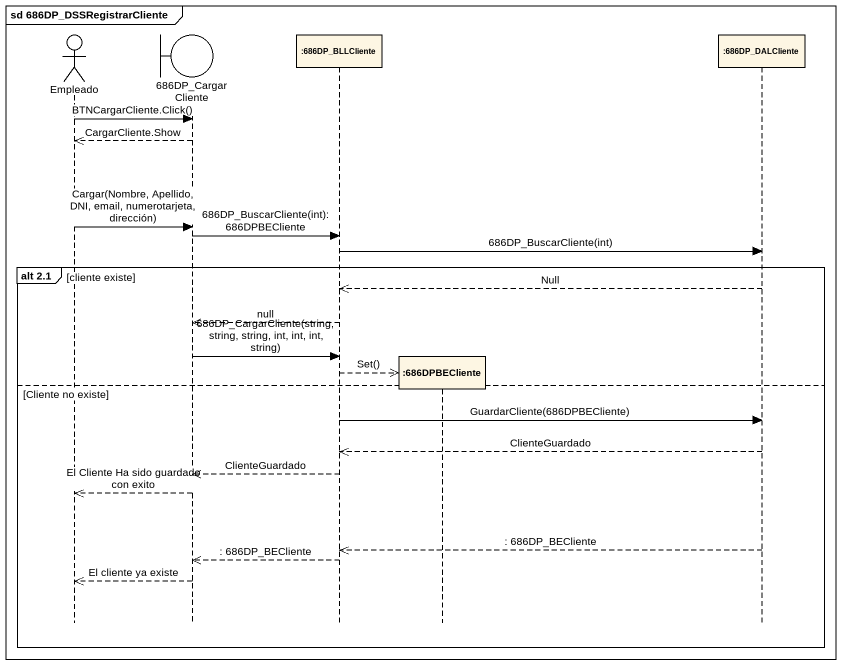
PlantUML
@startuml
mainframe sd 686DP_DSSRegistrarCliente
hide footbox
actor Empleado
boundary "686DP_CargarCliente" as b686DP_CargarCliente
participant ":686DP_BLLCliente" as o686DP_BLLCliente
participant ":686DPBECliente" as o686DPBECliente
participant ":686DP_DALCliente" as o686DP_DALCliente

Empleado -> b686DP_CargarCliente : BTNCargarCliente.Click()
b686DP_CargarCliente -->> Empleado : CargarCliente.Show
Empleado -> b686DP_CargarCliente : Cargar(Nombre, Apellido, DNI, email, numerotarjeta, dirección)
b686DP_CargarCliente -> o686DP_BLLCliente : 686DP_BuscarCliente(int): 686DPBECliente
o686DP_BLLCliente -> o686DP_DALCliente : 686DP_BuscarCliente(int)
group alt 2.1 [cliente existe]
  o686DP_DALCliente -->> o686DP_BLLCliente : Null
  o686DP_BLLCliente -->> b686DP_CargarCliente : null
  b686DP_CargarCliente -> o686DP_BLLCliente : 686DP_CargarCliente(string, string, string, int, int, int, string)
  o686DP_BLLCliente -->> o686DPBECliente ** : Set()
else Cliente no existe
  o686DP_BLLCliente -> o686DP_DALCliente : GuardarCliente(686DPBECliente)
  o686DP_DALCliente -->> o686DP_BLLCliente : ClienteGuardado
  o686DP_BLLCliente -->> b686DP_CargarCliente : ClienteGuardado
  b686DP_CargarCliente -->> Empleado : El Cliente Ha sido guardado con exito
  o686DP_DALCliente -->> o686DP_BLLCliente : : 686DP_BECliente
  o686DP_BLLCliente -->> b686DP_CargarCliente : : 686DP_BECliente
  b686DP_CargarCliente -->> Empleado : El cliente ya existe
end
@enduml
